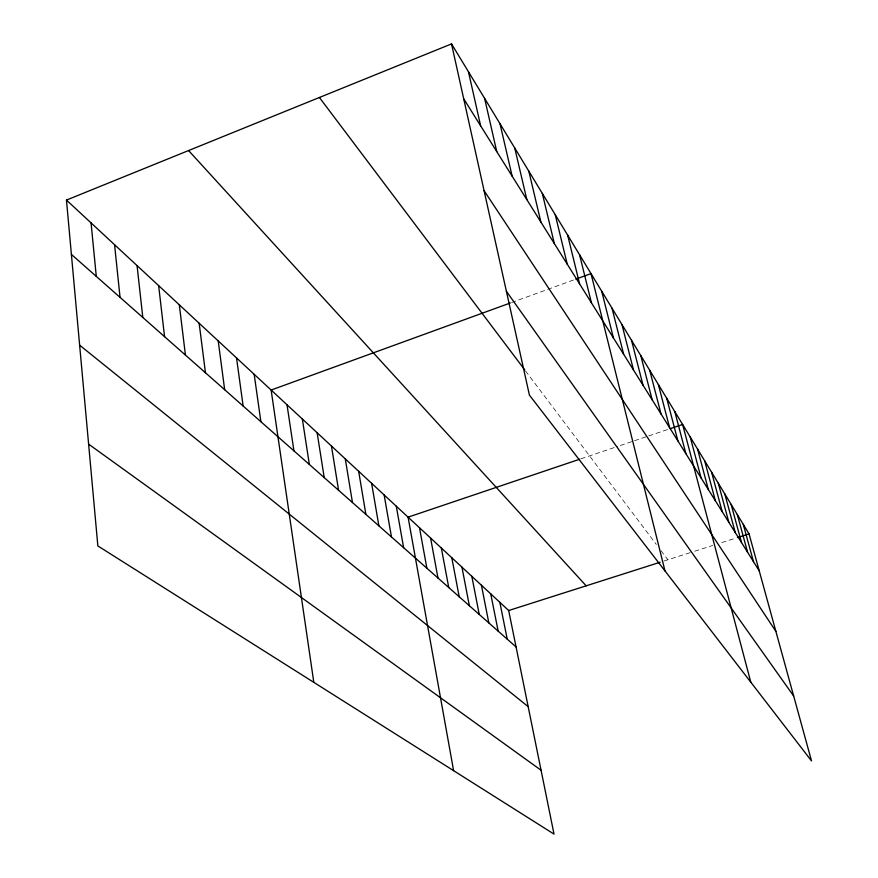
<?xml version="1.0" encoding="UTF-8"?>
<svg xmlns="http://www.w3.org/2000/svg" width="878" height="878" viewBox="0 0 878 878"><rect width="100%" height="100%" fill="white"/><g stroke="black" fill="none" stroke-linecap="round" stroke-linejoin="round"><path stroke-width="0.66" stroke-dasharray="4.39 3.29" d="M511.578 302.526L574.563 279.61M580.885 458.821L617.75 446.375M620.307 445.508L633.236 441.151M634.531 440.712L647.448 436.355M648.743 435.916L668.849 429.122M664.009 560.998L692.171 552.021M694.728 551.208L712.76 545.457M721.782 542.582L736.071 538.027M525.527 370.933L656.316 544.437M661.013 550.671L667.873 559.769"/><path stroke-width="1.32" d="M66.465 200.074L508.68 610.528L554.018 834.1L97.853 545.929L66.465 200.074L451.533 43.9L749.055 533.89L811.535 760.952L529.423 395.122L451.533 43.9M510.305 302.998L271.137 390.051L313.808 682.36M575.836 279.149L591.015 273.618L664.975 570.909M579.645 459.238L408.083 517.153L453.608 770.675M670.101 428.705L682.623 424.48L750.8 682.195M508.68 610.528L660.146 562.238M737.366 537.61L749.055 533.89M88.623 444.136L541.067 770.247M79.635 345.175L528.172 706.647M71.403 254.422L516.055 646.943M188.583 150.544L586.164 585.824M319.405 97.491L524.726 369.868M506.386 291.266L793.657 696.002M484.085 190.691L775.878 631.381M463.705 98.786L759.207 570.799M743.249 524.32L753.478 561.646M737.268 514.475L747.595 552.229M731.122 504.356L741.526 542.549M724.8 493.941L735.281 532.573M718.292 483.218L728.861 522.311M711.586 472.177L722.232 511.731M704.672 460.796L715.405 500.833M697.549 449.064L708.37 489.584M690.207 436.959L701.105 477.983M674.798 411.595L685.872 453.641M666.709 398.283L677.871 440.866M658.357 384.52L669.596 427.652M649.72 370.296L661.035 413.988M640.786 355.579L652.189 399.841M631.534 340.335L643.014 385.19M621.953 324.553L633.51 370.011M612.021 308.2L623.643 354.262M601.715 291.233L613.415 337.92M579.568 254.763L591.421 302.778M567.66 235.139L579.568 283.846M555.247 214.704L567.221 264.124M542.319 193.401L554.336 243.557M528.819 171.177L540.892 222.079M514.727 147.976L526.844 199.635M499.999 123.721L512.148 176.16M484.59 98.347L496.761 151.587M468.457 71.766L480.628 125.817M499.834 602.319L507.232 639.14M490.747 593.89L498.155 631.128M481.418 585.231L488.826 622.897M471.815 576.319L479.234 614.424M461.949 567.166L469.357 605.721M451.797 557.739L459.205 596.755M441.349 548.037L448.746 587.525M430.593 538.049L437.979 578.009M419.508 527.755L426.873 568.209M396.296 506.222L403.628 547.696M384.147 494.94L391.456 536.941M371.613 483.306L378.879 525.845M358.663 471.288L365.885 514.376M345.284 458.865L352.462 502.523M331.456 446.035L338.579 490.264M317.145 432.755L324.212 477.588M302.35 419.015L309.341 464.462M287.018 404.791L293.932 450.853M254.17 374.291L260.876 421.681M236.533 357.928L243.129 406.009M218.205 340.916L224.669 389.711M199.152 323.225L205.452 372.755M179.31 304.809L185.434 355.085M158.633 285.613L164.57 336.669M137.067 265.606L142.796 317.441M114.568 244.71L120.056 297.368M91.06 222.891L96.284 276.383"/></g></svg>
